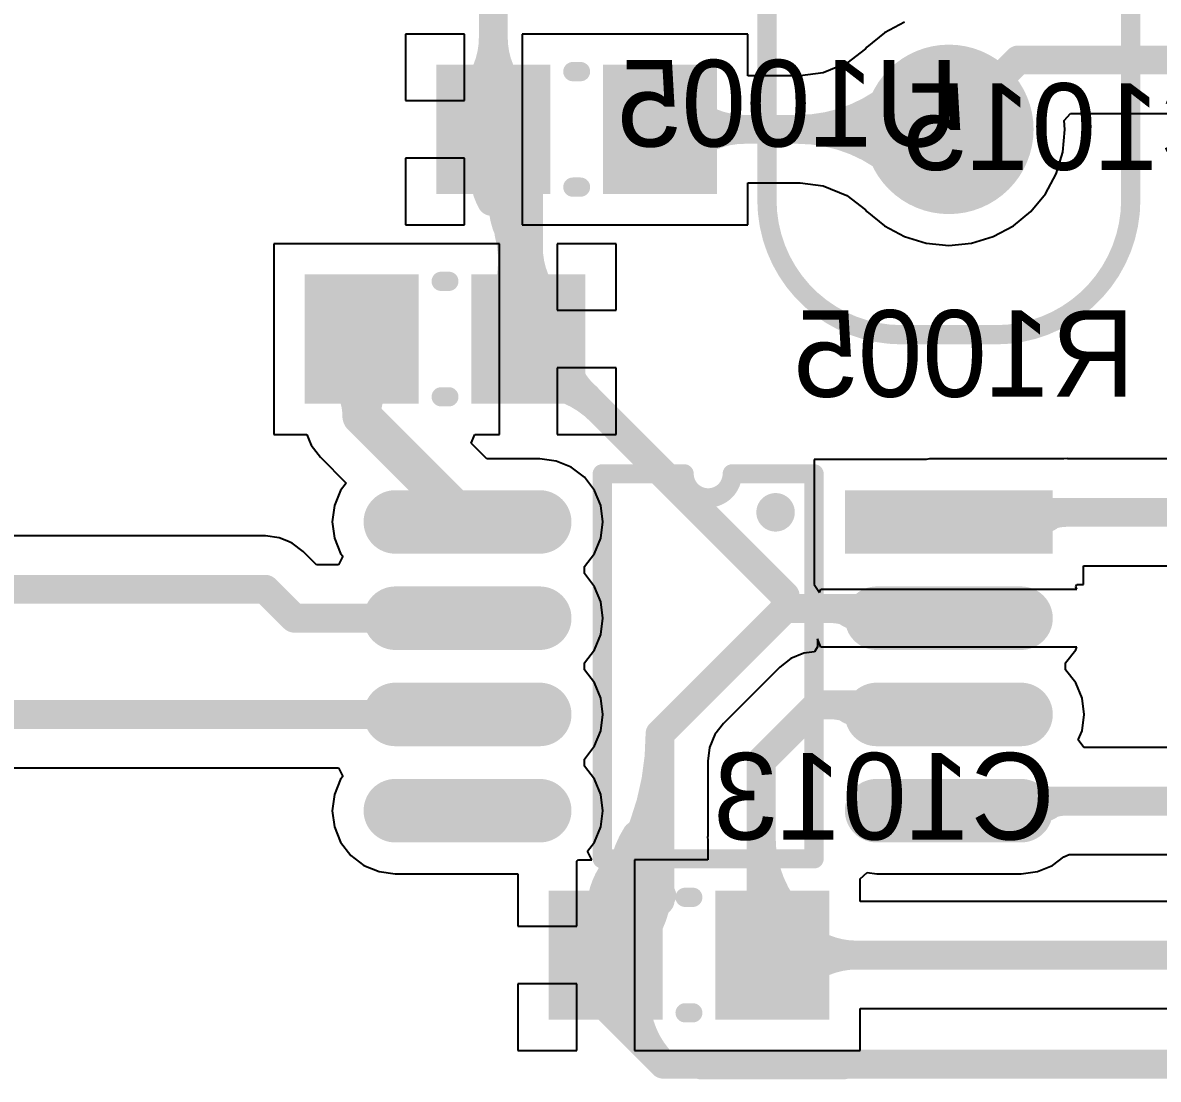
# Model space of a CAD drawing. Extents: x 41 to 201, y 4 to 127.
# Drawn here: x 94.21 to 109.19, y 25.41 to 39.35 of the extents above; entities that cross this region are included whole.
import ezdxf

# ---------------------------------------------------------------- set-up
doc = ezdxf.new("R2010")
doc.units = 0
doc.layers.get('0').update_dxf_attribs({"linetype": 'CONTINUOUS'})
for name, color, linetype in [('BOTTOMLAYER', 5, 'CONTINUOUS'), ('BOTTOMOVERLAY', 54, 'CONTINUOUS'), ('BOTTOMPASTE', 16, 'CONTINUOUS'), ('BOTTOMSOLDER', 6, 'CONTINUOUS'), ('MULTILAYER', 9, 'CONTINUOUS'), ('TOPLAYER', 1, 'CONTINUOUS'), ('TOPOVERLAY', 2, 'CONTINUOUS'), ('TOPSOLDER', 216, 'CONTINUOUS')]:
    doc.layers.add(name, color=color, linetype=linetype)

# ---------------------------------------------------------------- blocks, each defined once
blk = doc.blocks.new('HC49_US_THT_7')
at = {"layer": 'BOTTOMLAYER', "const_width": 1.016}
blk.add_lwpolyline([(1.932, 0, 1), (2.948, 0, 1)], format="xyb", close=True, dxfattribs=at)
at = {"layer": 'BOTTOMLAYER'}
blk.add_solid([(-3.456, -1.016), (-1.424, -1.016), (-3.456, 1.016), (-1.424, 1.016)], dxfattribs=at)
at = {"layer": 'BOTTOMSOLDER', "const_width": 1.118}
blk.add_lwpolyline([(1.881, 0, 1), (2.999, 0, 1)], format="xyb", close=True, dxfattribs=at)
at = {"layer": 'BOTTOMSOLDER'}
blk.add_solid([(-3.558, -1.118), (-1.322, -1.118), (-3.558, 1.118), (-1.322, 1.118)], dxfattribs=at)
at = {"layer": 'MULTILAYER', "const_width": 1.016}
blk.add_lwpolyline([(1.932, 0, 1), (2.948, 0, 1)], format="xyb", close=True, dxfattribs=at)
at = {"layer": 'MULTILAYER'}
blk.add_solid([(-3.456, -1.016), (-1.424, -1.016), (-3.456, 1.016), (-1.424, 1.016)], dxfattribs=at)
at = {"layer": 'TOPLAYER', "const_width": 1.016}
blk.add_lwpolyline([(1.932, 0, 1), (2.948, 0, 1)], format="xyb", close=True, dxfattribs=at)
at = {"layer": 'TOPLAYER'}
blk.add_solid([(-3.456, -1.016), (-1.424, -1.016), (-3.456, 1.016), (-1.424, 1.016)], dxfattribs=at)
at = {"layer": 'TOPOVERLAY', "const_width": 0.254}
for points in [[(-5.15, 0.622, -0.414214), (-3.372, 2.4)], [(3.372, 2.4, -0.414214), (5.15, 0.622)], [(-3.372, -2.4, -0.414214), (-5.15, -0.622)], [(5.15, -0.622, -0.414214), (3.372, -2.4)]]:
    blk.add_lwpolyline(points, format="xyb", dxfattribs=at)
for points in [[(3.372, 2.4), (-3.372, 2.4)], [(-5.15, -0.622), (-5.15, 0.622)], [(5.15, -0.622), (5.15, 0.622)], [(3.372, -2.4), (-3.372, -2.4)]]:
    blk.add_lwpolyline(points, dxfattribs=at)
at = {"layer": 'TOPOVERLAY', "const_width": 0.127}
for points in [[(-3.435, 2.4, 1), (-3.308, 2.4, 1)], [(-3.435, 2.4, 1), (-3.308, 2.4, 1)], [(3.308, 2.4, 1), (3.435, 2.4, 1)], [(3.308, 2.4, 1), (3.435, 2.4, 1)], [(-5.213, 0.622, 1), (-5.086, 0.622, 1)], [(-5.213, 0.622, 1), (-5.086, 0.622, 1)], [(5.086, 0.622, 1), (5.213, 0.622, 1)], [(5.086, 0.622, 1), (5.213, 0.622, 1)], [(-5.213, -0.622, 1), (-5.086, -0.622, 1)], [(-5.213, -0.622, 1), (-5.086, -0.622, 1)], [(5.086, -0.622, 1), (5.213, -0.622, 1)], [(5.086, -0.622, 1), (5.213, -0.622, 1)], [(-3.435, -2.4, 1), (-3.308, -2.4, 1)], [(-3.435, -2.4, 1), (-3.308, -2.4, 1)], [(3.308, -2.4, 1), (3.435, -2.4, 1)], [(3.308, -2.4, 1), (3.435, -2.4, 1)]]:
    blk.add_lwpolyline(points, format="xyb", close=True, dxfattribs=at)
at = {"layer": 'TOPSOLDER', "const_width": 1.118}
blk.add_lwpolyline([(1.881, 0, 1), (2.999, 0, 1)], format="xyb", close=True, dxfattribs=at)
at = {"layer": 'TOPSOLDER'}
blk.add_solid([(-3.558, -1.118), (-1.322, -1.118), (-3.558, 1.118), (-1.322, 1.118)], dxfattribs=at)
blk = doc.blocks.new('0805C_B_22')
at = {"layer": 'BOTTOMLAYER'}
for points in [[(-0.45, -0.75), (-0.45, 0.75), (-1.75, -0.75), (-1.75, 0.75)], [(1.75, -0.75), (1.75, 0.75), (0.45, -0.75), (0.45, 0.75)]]:
    blk.add_solid(points, dxfattribs=at)
at = {"layer": 'BOTTOMOVERLAY', "const_width": 0.254}
for points in [[(0.051, 0.762), (-0.051, 0.762)], [(0.051, -0.762), (-0.051, -0.762)]]:
    blk.add_lwpolyline(points, dxfattribs=at)
at = {"layer": 'BOTTOMOVERLAY', "const_width": 0.127}
for points in [[(-0.114, 0.762, 1), (0.013, 0.762, 1)], [(-0.013, 0.762, 1), (0.114, 0.762, 1)], [(-0.114, -0.762, 1), (0.013, -0.762, 1)], [(-0.013, -0.762, 1), (0.114, -0.762, 1)]]:
    blk.add_lwpolyline(points, format="xyb", close=True, dxfattribs=at)
at = {"layer": 'BOTTOMPASTE'}
for points in [[(-0.45, -0.75), (-0.45, 0.75), (-1.75, -0.75), (-1.75, 0.75)], [(1.75, -0.75), (1.75, 0.75), (0.45, -0.75), (0.45, 0.75)]]:
    blk.add_solid(points, dxfattribs=at)
at = {"layer": 'BOTTOMSOLDER'}
for points in [[(-0.348, -0.852), (-0.348, 0.852), (-1.852, -0.852), (-1.852, 0.852)], [(1.852, -0.852), (1.852, 0.852), (0.348, -0.852), (0.348, 0.852)]]:
    blk.add_solid(points, dxfattribs=at)
blk = doc.blocks.new('SOIC08_150_50__B_23')
at = {"layer": 'BOTTOMLAYER', "const_width": 0.635}
for points in [[(-3.81, 5.3975), (-3.81, 7.3025)], [(-2.54, 5.3975), (-2.54, 7.3025)], [(-1.27, 5.3975), (-1.27, 7.3025)], [(0, 5.3975), (0, 7.3025)], [(-3.81, 0.9525), (-3.81, -0.9525)], [(-2.54, 0.9525), (-2.54, -0.9525)], [(-1.27, 0.9525), (-1.27, -0.9525)]]:
    blk.add_lwpolyline(points, dxfattribs=at)
at = {"layer": 'BOTTOMLAYER', "const_width": 0.3175}
for points in [[(-3.96875, 7.3025, 1), (-3.65125, 7.3025, 1)], [(-2.69875, 7.3025, 1), (-2.38125, 7.3025, 1)], [(-1.42875, 7.3025, 1), (-1.11125, 7.3025, 1)], [(-0.15875, 7.3025, 1), (0.15875, 7.3025, 1)], [(-3.96875, 5.3975, 1), (-3.65125, 5.3975, 1)], [(-2.69875, 5.3975, 1), (-2.38125, 5.3975, 1)], [(-1.42875, 5.3975, 1), (-1.11125, 5.3975, 1)], [(-0.15875, 5.3975, 1), (0.15875, 5.3975, 1)], [(-3.96875, 0.9525, 1), (-3.65125, 0.9525, 1)], [(-2.69875, 0.9525, 1), (-2.38125, 0.9525, 1)], [(-1.42875, 0.9525, 1), (-1.11125, 0.9525, 1)], [(-3.96875, -0.9525, 1), (-3.65125, -0.9525, 1)], [(-2.69875, -0.9525, 1), (-2.38125, -0.9525, 1)], [(-1.42875, -0.9525, 1), (-1.11125, -0.9525, 1)]]:
    blk.add_lwpolyline(points, format="xyb", close=True, dxfattribs=at)
at = {"layer": 'BOTTOMLAYER'}
blk.add_solid([(0.3175, -1.27), (0.3175, 1.27), (-0.3175, -1.27), (-0.3175, 1.27)], dxfattribs=at)
at = {"layer": 'BOTTOMOVERLAY', "const_width": 0.254}
for points in [[(-4.445, 4.572), (-4.445, 1.778)], [(-4.445, 4.572), (0.635, 4.572)], [(0.635, 4.572), (0.635, 3.4925)], [(0.635, 2.8575), (0.635, 1.778)], [(-4.445, 1.778), (0.635, 1.778)]]:
    blk.add_lwpolyline(points, dxfattribs=at)
at = {"layer": 'BOTTOMOVERLAY'}
for points, const_width in [([(-4.5085, 4.572, 1), (-4.3815, 4.572, 1)], 0.127), ([(-4.5085, 4.572, 1), (-4.3815, 4.572, 1)], 0.127), ([(0.5715, 4.572, 1), (0.6985, 4.572, 1)], 0.127), ([(0.5715, 4.572, 1), (0.6985, 4.572, 1)], 0.127), ([(0.5715, 3.4925, 1), (0.6985, 3.4925, 1)], 0.127), ([(0.5715, 3.4925, 1), (0.6985, 3.4925, 1)], 0.127), ([(0.5715, 2.8575, 1), (0.6985, 2.8575, 1)], 0.127), ([(0.5715, 2.8575, 1), (0.6985, 2.8575, 1)], 0.127), ([(0.254, 2.286, 1), (0, 2.286, 1)], 0.254), ([(-0.0635, 2.286, 1), (0.0635, 2.286, 1)], 0.127), ([(0.1905, 2.286, 1), (0.3175, 2.286, 1)], 0.127), ([(-4.5085, 1.778, 1), (-4.3815, 1.778, 1)], 0.127), ([(-4.5085, 1.778, 1), (-4.3815, 1.778, 1)], 0.127), ([(0.5715, 1.778, 1), (0.6985, 1.778, 1)], 0.127), ([(0.5715, 1.778, 1), (0.6985, 1.778, 1)], 0.127)]:
    blk.add_lwpolyline(points, format="xyb", close=True, dxfattribs=dict(at, const_width=const_width))
at = {"layer": 'BOTTOMOVERLAY', "const_width": 0.254}
blk.add_lwpolyline([(0.635, 2.8575, -1), (0.635, 3.4925)], format="xyb", dxfattribs=at)
at = {"layer": 'BOTTOMPASTE', "const_width": 0.635}
for points in [[(-3.81, 5.3975), (-3.81, 7.3025)], [(-2.54, 5.3975), (-2.54, 7.3025)], [(-1.27, 5.3975), (-1.27, 7.3025)], [(0, 5.3975), (0, 7.3025)], [(-3.81, 0.9525), (-3.81, -0.9525)], [(-2.54, 0.9525), (-2.54, -0.9525)], [(-1.27, 0.9525), (-1.27, -0.9525)]]:
    blk.add_lwpolyline(points, dxfattribs=at)
at = {"layer": 'BOTTOMPASTE', "const_width": 0.3175}
for points in [[(-3.96875, 7.3025, 1), (-3.65125, 7.3025, 1)], [(-2.69875, 7.3025, 1), (-2.38125, 7.3025, 1)], [(-1.42875, 7.3025, 1), (-1.11125, 7.3025, 1)], [(-0.15875, 7.3025, 1), (0.15875, 7.3025, 1)], [(-3.96875, 5.3975, 1), (-3.65125, 5.3975, 1)], [(-2.69875, 5.3975, 1), (-2.38125, 5.3975, 1)], [(-1.42875, 5.3975, 1), (-1.11125, 5.3975, 1)], [(-0.15875, 5.3975, 1), (0.15875, 5.3975, 1)], [(-3.96875, 0.9525, 1), (-3.65125, 0.9525, 1)], [(-2.69875, 0.9525, 1), (-2.38125, 0.9525, 1)], [(-1.42875, 0.9525, 1), (-1.11125, 0.9525, 1)], [(-3.96875, -0.9525, 1), (-3.65125, -0.9525, 1)], [(-2.69875, -0.9525, 1), (-2.38125, -0.9525, 1)], [(-1.42875, -0.9525, 1), (-1.11125, -0.9525, 1)]]:
    blk.add_lwpolyline(points, format="xyb", close=True, dxfattribs=at)
at = {"layer": 'BOTTOMPASTE'}
blk.add_solid([(0.3175, -1.27), (0.3175, 1.27), (-0.3175, -1.27), (-0.3175, 1.27)], dxfattribs=at)
at = {"layer": 'BOTTOMSOLDER', "const_width": 0.8382}
for points in [[(-3.81, 5.3975), (-3.81, 7.3025)], [(-2.54, 5.3975), (-2.54, 7.3025)], [(-1.27, 5.3975), (-1.27, 7.3025)], [(0, 5.3975), (0, 7.3025)], [(-3.81, 0.9525), (-3.81, -0.9525)], [(-2.54, 0.9525), (-2.54, -0.9525)], [(-1.27, 0.9525), (-1.27, -0.9525)]]:
    blk.add_lwpolyline(points, dxfattribs=at)
at = {"layer": 'BOTTOMSOLDER', "const_width": 0.4191}
for points in [[(-4.01955, 7.3025, 1), (-3.60045, 7.3025, 1)], [(-2.74955, 7.3025, 1), (-2.33045, 7.3025, 1)], [(-1.47955, 7.3025, 1), (-1.06045, 7.3025, 1)], [(-0.20955, 7.3025, 1), (0.20955, 7.3025, 1)], [(-4.01955, 5.3975, 1), (-3.60045, 5.3975, 1)], [(-2.74955, 5.3975, 1), (-2.33045, 5.3975, 1)], [(-1.47955, 5.3975, 1), (-1.06045, 5.3975, 1)], [(-0.20955, 5.3975, 1), (0.20955, 5.3975, 1)], [(-4.01955, 0.9525, 1), (-3.60045, 0.9525, 1)], [(-2.74955, 0.9525, 1), (-2.33045, 0.9525, 1)], [(-1.47955, 0.9525, 1), (-1.06045, 0.9525, 1)], [(-4.01955, -0.9525, 1), (-3.60045, -0.9525, 1)], [(-2.74955, -0.9525, 1), (-2.33045, -0.9525, 1)], [(-1.47955, -0.9525, 1), (-1.06045, -0.9525, 1)]]:
    blk.add_lwpolyline(points, format="xyb", close=True, dxfattribs=at)
at = {"layer": 'BOTTOMSOLDER'}
blk.add_solid([(0.4191, -1.3716), (0.4191, 1.3716), (-0.4191, -1.3716), (-0.4191, 1.3716)], dxfattribs=at)
blk = doc.blocks.new('0805C_B_24')
at = {"layer": 'BOTTOMLAYER'}
for points in [[(-0.45, -0.75), (-0.45, 0.75), (-1.75, -0.75), (-1.75, 0.75)], [(1.75, -0.75), (1.75, 0.75), (0.45, -0.75), (0.45, 0.75)]]:
    blk.add_solid(points, dxfattribs=at)
at = {"layer": 'BOTTOMOVERLAY', "const_width": 0.254}
for points in [[(-0.051, 0.762), (0.051, 0.762)], [(-0.051, -0.762), (0.051, -0.762)]]:
    blk.add_lwpolyline(points, dxfattribs=at)
at = {"layer": 'BOTTOMOVERLAY', "const_width": 0.127}
for points in [[(-0.114, 0.762, 1), (0.013, 0.762, 1)], [(-0.013, 0.762, 1), (0.114, 0.762, 1)], [(-0.114, -0.762, 1), (0.013, -0.762, 1)], [(-0.013, -0.762, 1), (0.114, -0.762, 1)]]:
    blk.add_lwpolyline(points, format="xyb", close=True, dxfattribs=at)
at = {"layer": 'BOTTOMPASTE'}
for points in [[(-0.45, -0.75), (-0.45, 0.75), (-1.75, -0.75), (-1.75, 0.75)], [(1.75, -0.75), (1.75, 0.75), (0.45, -0.75), (0.45, 0.75)]]:
    blk.add_solid(points, dxfattribs=at)
at = {"layer": 'BOTTOMSOLDER'}
for points in [[(-0.348, -0.852), (-0.348, 0.852), (-1.852, -0.852), (-1.852, 0.852)], [(1.852, -0.852), (1.852, 0.852), (0.348, -0.852), (0.348, 0.852)]]:
    blk.add_solid(points, dxfattribs=at)
blk = doc.blocks.new('0805R_B_28')
at = {"layer": 'BOTTOMLAYER'}
for points in [[(-0.45, -0.75), (-0.45, 0.75), (-1.75, -0.75), (-1.75, 0.75)], [(1.75, -0.75), (1.75, 0.75), (0.45, -0.75), (0.45, 0.75)]]:
    blk.add_solid(points, dxfattribs=at)
at = {"layer": 'BOTTOMOVERLAY', "const_width": 0.254}
for points in [[(0.051, 0.762), (-0.051, 0.762)], [(0.051, -0.762), (-0.051, -0.762)]]:
    blk.add_lwpolyline(points, dxfattribs=at)
at = {"layer": 'BOTTOMOVERLAY', "const_width": 0.127}
for points in [[(-0.114, 0.762, 1), (0.013, 0.762, 1)], [(-0.013, 0.762, 1), (0.114, 0.762, 1)], [(-0.114, -0.762, 1), (0.013, -0.762, 1)], [(-0.013, -0.762, 1), (0.114, -0.762, 1)]]:
    blk.add_lwpolyline(points, format="xyb", close=True, dxfattribs=at)
at = {"layer": 'BOTTOMPASTE'}
for points in [[(-0.45, -0.75), (-0.45, 0.75), (-1.75, -0.75), (-1.75, 0.75)], [(1.75, -0.75), (1.75, 0.75), (0.45, -0.75), (0.45, 0.75)]]:
    blk.add_solid(points, dxfattribs=at)
at = {"layer": 'BOTTOMSOLDER'}
for points in [[(-0.348, -0.852), (-0.348, 0.852), (-1.852, -0.852), (-1.852, 0.852)], [(1.852, -0.852), (1.852, 0.852), (0.348, -0.852), (0.348, 0.852)]]:
    blk.add_solid(points, dxfattribs=at)

msp = doc.modelspace()

# ---------------------------------------------------------------- linework, layer by layer
at = {"layer": 'BOTTOMLAYER'}
for p, q in [((105.84, 39.361), (105.575, 39.219)), ((100.035, 39.204), (99.258, 39.204)), ((99.258, 39.204), (99.258, 38.327)), ((100.035, 38.327), (100.035, 39.204)), ((103.774, 39.204), (100.797, 39.204)), ((100.797, 39.204), (100.797, 37.946)), ((103.774, 38.651), (103.774, 39.204)), ((105.575, 39.219), (105.343, 39.029)), ((105.327, 39.009), (105.079, 38.819)), ((105.343, 39.029), (105.327, 39.009)), ((105.079, 38.819), (104.768, 38.69)), ((104.768, 38.69), (104.466, 38.651)), ((104.433, 38.651), (103.774, 38.651)), ((104.462, 38.651), (104.433, 38.653)), ((104.433, 38.653), (104.433, 38.651)), ((104.466, 38.651), (104.462, 38.651)), ((99.258, 38.327), (100.035, 38.327)), ((107.946, 38.063), (108.031, 38.157)), ((107.957, 37.946), (107.946, 38.063)), ((108.031, 38.157), (113.198, 38.157)), ((100.797, 37.946), (100.797, 36.688)), ((107.928, 37.647), (107.957, 37.946)), ((107.841, 37.36), (107.928, 37.647)), ((100.035, 37.565), (99.258, 37.565)), ((99.258, 37.565), (99.258, 36.688)), ((100.035, 36.688), (100.035, 37.565)), ((107.699, 37.095), (107.841, 37.36)), ((103.774, 36.688), (103.774, 37.241)), ((103.774, 37.241), (104.433, 37.241)), ((104.433, 37.241), (104.433, 37.239)), ((104.433, 37.239), (104.462, 37.241)), ((104.462, 37.241), (104.466, 37.241)), ((104.466, 37.241), (104.768, 37.202)), ((104.768, 37.202), (105.079, 37.073)), ((105.079, 37.073), (105.327, 36.883)), ((107.509, 36.863), (107.699, 37.095)), ((105.327, 36.883), (105.343, 36.863)), ((105.343, 36.863), (105.575, 36.673)), ((107.277, 36.673), (107.509, 36.863)), ((99.258, 36.688), (100.035, 36.688)), ((100.797, 36.688), (103.774, 36.688)), ((105.575, 36.673), (105.84, 36.531)), ((107.012, 36.531), (107.277, 36.673)), ((100.498, 36.437), (97.521, 36.437)), ((97.521, 36.437), (97.521, 33.921)), ((100.498, 35.179), (100.498, 36.437)), ((102.037, 36.437), (101.26, 36.437)), ((101.26, 36.437), (101.26, 35.56)), ((102.037, 35.56), (102.037, 36.437)), ((105.84, 36.531), (106.127, 36.444)), ((106.127, 36.444), (106.426, 36.415)), ((106.426, 36.415), (106.725, 36.444)), ((106.725, 36.444), (107.012, 36.531)), ((101.26, 35.56), (102.037, 35.56)), ((100.498, 33.921), (100.498, 35.179)), ((102.037, 34.798), (101.26, 34.798)), ((101.26, 34.798), (101.26, 33.921)), ((102.037, 33.921), (102.037, 34.798)), ((97.521, 33.921), (97.954, 33.921)), ((97.954, 33.921), (97.991, 33.833)), ((100.125, 33.804), (100.174, 33.921)), ((100.174, 33.921), (100.498, 33.921)), ((101.26, 33.921), (102.037, 33.921)), ((97.991, 33.833), (98.013, 33.779)), ((98.013, 33.779), (98.136, 33.62)), ((100.33, 33.599), (100.125, 33.804)), ((98.136, 33.62), (98.476, 33.279)), ((101.028, 33.599), (100.33, 33.599)), ((101.244, 33.57), (101.028, 33.599)), ((101.445, 33.487), (101.244, 33.57)), ((106.126, 33.592), (104.648, 33.592)), ((104.648, 33.592), (104.648, 31.941)), ((106.172, 33.598), (106.126, 33.592)), ((107.943, 33.598), (106.172, 33.598)), ((107.992, 33.604), (107.943, 33.598)), ((107.992, 33.598), (107.992, 33.604)), ((110.363, 33.598), (107.992, 33.598)), ((101.617, 33.355), (101.445, 33.487)), ((98.476, 33.279), (98.402, 33.182)), ((101.75, 33.182), (101.617, 33.355)), ((98.402, 33.182), (98.319, 32.981)), ((101.833, 32.981), (101.75, 33.182)), ((98.319, 32.981), (98.291, 32.766)), ((101.861, 32.766), (101.833, 32.981)), ((98.291, 32.766), (98.319, 32.551)), ((101.833, 32.551), (101.861, 32.766)), ((97.409, 32.582), (91.777, 32.582)), ((97.591, 32.558), (97.409, 32.582)), ((97.691, 32.516), (97.591, 32.558)), ((97.761, 32.487), (97.691, 32.516)), ((98.319, 32.551), (98.402, 32.35)), ((101.75, 32.35), (101.833, 32.551)), ((97.907, 32.375), (97.761, 32.487)), ((98.082, 32.201), (97.907, 32.375)), ((98.429, 32.314), (98.373, 32.201)), ((98.402, 32.35), (98.429, 32.314)), ((101.617, 32.177), (101.75, 32.35)), ((98.373, 32.201), (98.082, 32.201)), ((101.617, 32.085), (101.617, 32.177)), ((101.75, 31.912), (101.617, 32.085)), ((108.204, 31.941), (108.204, 32.188)), ((108.204, 32.188), (110.071, 32.188)), ((101.833, 31.711), (101.75, 31.912)), ((104.648, 31.941), (104.65, 31.941)), ((104.65, 31.941), (104.72, 31.835)), ((108.1, 31.912), (108.113, 31.941)), ((108.114, 31.877), (108.1, 31.912)), ((108.113, 31.941), (108.204, 31.941)), ((104.72, 31.835), (104.738, 31.877)), ((104.738, 31.877), (108.114, 31.877)), ((101.861, 31.496), (101.833, 31.711)), ((101.833, 31.281), (101.861, 31.496)), ((101.75, 31.08), (101.833, 31.281)), ((104.738, 31.115), (104.693, 31.222)), ((104.693, 31.222), (104.693, 31.12)), ((101.617, 30.907), (101.75, 31.08)), ((104.511, 31.034), (104.341, 30.963)), ((104.655, 31.052), (104.511, 31.034)), ((104.693, 31.12), (104.655, 31.052)), ((108.114, 31.115), (104.738, 31.115)), ((107.967, 30.907), (108.1, 31.08)), ((108.1, 31.08), (108.114, 31.115)), ((101.617, 30.815), (101.617, 30.907)), ((104.341, 30.963), (104.195, 30.851)), ((107.967, 30.815), (107.967, 30.907)), ((101.75, 30.642), (101.617, 30.815)), ((104.195, 30.851), (103.451, 30.107)), ((108.1, 30.642), (107.967, 30.815)), ((101.833, 30.441), (101.75, 30.642)), ((108.183, 30.441), (108.1, 30.642)), ((101.861, 30.226), (101.833, 30.441)), ((108.211, 30.226), (108.183, 30.441)), ((101.833, 30.011), (101.861, 30.226)), ((108.183, 30.011), (108.211, 30.226)), ((101.75, 29.81), (101.833, 30.011)), ((103.451, 30.107), (103.339, 29.961)), ((108.134, 29.893), (108.183, 30.011)), ((103.339, 29.961), (103.269, 29.791)), ((108.205, 29.788), (108.134, 29.893)), ((101.617, 29.637), (101.75, 29.81)), ((103.269, 29.791), (103.245, 29.609)), ((115.659, 29.788), (108.205, 29.788)), ((91.348, 29.521), (98.373, 29.521)), ((98.373, 29.521), (98.429, 29.408)), ((101.617, 29.545), (101.617, 29.637)), ((101.75, 29.372), (101.617, 29.545)), ((103.245, 29.609), (103.245, 28.616)), ((98.402, 29.372), (98.319, 29.171)), ((98.429, 29.408), (98.402, 29.372)), ((101.833, 29.171), (101.75, 29.372)), ((98.319, 29.171), (98.291, 28.956)), ((101.861, 28.956), (101.833, 29.171)), ((98.291, 28.956), (98.319, 28.741)), ((101.833, 28.741), (101.861, 28.956)), ((98.319, 28.741), (98.402, 28.54)), ((101.75, 28.54), (101.833, 28.741)), ((103.245, 28.616), (103.24, 28.616)), ((103.24, 28.616), (103.245, 28.564)), ((98.402, 28.54), (98.535, 28.367)), ((101.66, 28.423), (101.75, 28.54)), ((103.245, 28.564), (103.245, 28.309)), ((98.535, 28.367), (98.707, 28.235)), ((101.716, 28.309), (101.66, 28.423)), ((107.795, 28.235), (107.943, 28.349)), ((107.943, 28.349), (108.015, 28.378)), ((108.015, 28.378), (115.951, 28.378)), ((98.707, 28.235), (98.908, 28.152)), ((101.516, 28.289), (101.541, 28.309)), ((101.516, 27.432), (101.516, 28.289)), ((101.541, 28.309), (101.716, 28.309)), ((103.245, 28.309), (102.278, 28.309)), ((102.278, 28.309), (102.278, 27.051)), ((107.594, 28.152), (107.795, 28.235)), ((98.908, 28.152), (99.123, 28.123)), ((99.123, 28.123), (100.739, 28.123)), ((100.739, 28.123), (100.739, 27.432)), ((105.255, 28.056), (105.35, 28.14)), ((105.255, 27.756), (105.255, 28.056)), ((105.35, 28.14), (105.474, 28.123)), ((105.474, 28.123), (107.379, 28.123)), ((107.379, 28.123), (107.594, 28.152)), ((120.739, 27.756), (105.255, 27.756)), ((100.739, 27.432), (101.516, 27.432)), ((102.278, 27.051), (102.278, 25.793)), ((101.516, 26.67), (100.739, 26.67)), ((100.739, 26.67), (100.739, 25.793)), ((101.516, 25.793), (101.516, 26.67)), ((105.255, 25.793), (105.255, 26.346)), ((105.255, 26.346), (121.031, 26.346)), ((100.739, 25.793), (101.516, 25.793)), ((102.278, 25.793), (105.255, 25.793))]:
    msp.add_line(p, q, dxfattribs=at)
for points, const_width in [([(100.416, 37.946), (100.416, 42.826)], 0.381), ([(106.426, 37.946), (107.342, 38.862)], 0.381), ([(107.342, 38.862), (114.626, 38.862)], 0.381), ([(100.416, 37.946), (100.879, 37.483)], 0.381), ([(102.616, 37.946), (106.426, 37.946)], 0.381), ([(100.879, 35.179), (100.879, 37.483)], 0.381), ([(98.679, 34.163), (98.679, 35.179)], 0.508), ([(100.879, 35.179), (104.267, 31.791)], 0.381), ([(98.679, 34.163), (100.076, 32.766)], 0.508), ([(106.172, 32.893), (110.363, 32.893)], 0.381), ([(91.485, 31.877), (97.409, 31.877)], 0.381), ([(97.409, 31.877), (97.79, 31.496)], 0.381), ([(104.267, 31.623), (104.267, 31.791)], 0.381), ([(102.616, 29.972), (104.267, 31.623)], 0.381), ([(104.267, 31.623), (106.172, 31.623)], 0.381), ([(97.79, 31.496), (100.076, 31.496)], 0.381), ([(91.104, 30.226), (100.076, 30.226)], 0.381), ([(103.95, 29.609), (104.693, 30.353)], 0.381), ([(104.693, 30.353), (106.172, 30.353)], 0.381), ([(102.616, 27.77), (102.616, 29.972)], 0.381), ([(103.95, 27.199), (103.95, 29.609)], 0.381), ([(106.172, 29.083), (115.951, 29.083)], 0.381), ([(102.044, 27.199), (102.616, 27.77)], 0.381), ([(101.897, 26.373), (101.897, 27.051)], 0.381), ([(104.097, 27.051), (121.031, 27.051)], 0.381), ([(101.897, 26.373), (102.659, 25.611)], 0.381), ([(102.659, 25.611), (103.149, 25.611)], 0.381), ([(103.149, 25.611), (103.158, 25.602)], 0.381), ([(103.158, 25.602), (105.036, 25.602)], 0.381), ([(105.036, 25.602), (105.045, 25.611)], 0.381), ([(105.045, 25.611), (121.207, 25.611)], 0.381)]:
    msp.add_lwpolyline(points, dxfattribs=dict(at, const_width=const_width))
for points, const_width in [([(100.416, 39.155, -0.198912), (100.091, 38.371)], 0.381), ([(100.416, 39.155, -0.198912), (100.091, 38.371)], 0.381), ([(100.741, 38.371, -0.198912), (100.416, 39.155)], 0.381), ([(100.741, 38.371, -0.198912), (100.416, 39.155)], 0.381), ([(105.842, 38.53, -0.198912), (104.433, 37.946)], 0.381), ([(103.725, 37.946, -0.198912), (102.941, 38.271)], 0.381), ([(103.725, 37.946, -0.198912), (102.941, 38.271)], 0.381), ([(106.112, 38.26, -0.198912), (105.353, 37.946)], 0.381), ([(102.941, 37.621, -0.198912), (103.725, 37.946)], 0.381), ([(102.941, 37.621, -0.198912), (103.725, 37.946)], 0.381), ([(104.433, 37.946, -0.198912), (105.842, 37.362)], 0.381), ([(105.353, 37.946, -0.198912), (106.112, 37.632)], 0.381), ([(100.395, 36.996, -0.322442), (100.475, 37.794)], 0.381), ([(100.36, 37.79, -0.198912), (100.879, 36.539)], 0.381), ([(100.36, 37.79, -0.198912), (100.879, 36.539)], 0.381), ([(100.797, 37.035, -0.276803), (100.806, 37.603)], 0.381), ([(100.091, 37.521, -0.198912), (100.879, 35.619)], 0.381), ([(100.091, 37.521, -0.198912), (100.879, 35.619)], 0.381), ([(100.659, 36.537, -0.322442), (100.76, 37.542)], 0.381), ([(100.309, 37.399, -0.205762), (100.797, 37.035)], 0.381), ([(100.622, 36.578, -0.198912), (100.481, 35.509)], 0.381), ([(100.879, 36.388, -0.198912), (100.554, 35.604)], 0.381), ([(100.879, 36.388, -0.198912), (100.554, 35.604)], 0.381), ([(101.204, 35.604, -0.198912), (100.879, 36.388)], 0.381), ([(101.204, 35.604, -0.198912), (100.879, 36.388)], 0.381), ([(101.109, 35.677, -0.198912), (100.732, 36.168)], 0.381), ([(101.65, 34.413, -0.264697), (100.955, 35.1)], 0.381), ([(101.593, 34.465, -0.198912), (101.338, 35.079)], 0.381), ([(101.593, 34.465, -0.198912), (101.338, 35.079)], 0.381), ([(98.408, 34.791, -0.206913), (98.679, 34.163)], 0.508), ([(98.408, 34.791, -0.206913), (98.679, 34.163)], 0.508), ([(98.679, 34.163, -0.206913), (98.95, 34.791)], 0.508), ([(98.679, 34.163, -0.206913), (98.95, 34.791)], 0.508), ([(100.879, 34.62, -0.198912), (101.834, 34.224)], 0.381), ([(100.879, 34.62, -0.198912), (101.834, 34.224)], 0.381), ([(107.739, 32.832, -0.323738), (107.463, 32.861)], 0.381), ([(107.468, 32.676, -0.198912), (107.992, 32.893)], 0.381), ([(107.468, 32.676, -0.198912), (107.992, 32.893)], 0.381), ([(104.86, 31.623, -0.198912), (105.384, 31.406)], 0.381), ([(104.86, 31.623, -0.198912), (105.384, 31.406)], 0.381), ([(105.389, 31.591, -0.323738), (105.113, 31.562)], 0.381), ([(104.86, 30.353, -0.198912), (105.384, 30.136)], 0.381), ([(104.86, 30.353, -0.198912), (105.384, 30.136)], 0.381), ([(105.389, 30.321, -0.323738), (105.113, 30.292)], 0.381), ([(102.616, 29.972, -0.200496), (101.574, 27.478)], 0.381), ([(102.616, 29.972, -0.200496), (101.574, 27.478)], 0.381), ([(102.616, 29.06, -0.200496), (101.842, 27.207)], 0.381), ([(102.616, 29.06, -0.200496), (101.842, 27.207)], 0.381), ([(107.739, 29.022, -0.323738), (107.463, 29.051)], 0.381), ([(107.468, 28.866, -0.198912), (107.992, 29.083)], 0.381), ([(107.468, 28.866, -0.198912), (107.992, 29.083)], 0.381), ([(102.291, 27.388, -0.284037), (102.305, 28.631)], 0.381), ([(104.422, 27.476, -0.198912), (103.95, 28.616)], 0.381), ([(104.422, 27.476, -0.198912), (103.95, 28.616)], 0.381), ([(102.342, 27.267, -0.198912), (102.485, 28.305)], 0.381), ([(102.616, 28.148, -0.200496), (102.11, 26.936)], 0.381), ([(102.616, 28.148, -0.200496), (102.11, 26.936)], 0.381), ([(102.3, 27.989, -0.198912), (101.781, 27.596)], 0.381), ([(101.964, 27.192, -0.284037), (101.975, 28.11)], 0.381), ([(102.638, 27.838, -0.342776), (102.024, 27.593)], 0.381), ([(103.95, 27.904, -0.198912), (103.772, 27.476)], 0.381), ([(103.95, 27.904, -0.198912), (103.772, 27.476)], 0.381), ([(102.616, 27.77, -0.26111), (102.005, 27.598)], 0.381), ([(102.616, 27.77, -0.26111), (102.005, 27.598)], 0.381), ([(102.356, 27.151, -0.198912), (102.611, 27.765)], 0.381), ([(102.356, 27.151, -0.198912), (102.611, 27.765)], 0.381), ([(105.206, 27.051, -0.198912), (104.422, 27.376)], 0.381), ([(105.206, 27.051, -0.198912), (104.422, 27.376)], 0.381), ([(102.198, 26.072, -0.270673), (101.973, 26.93)], 0.381), ([(102.198, 26.072, -0.270673), (101.973, 26.93)], 0.381), ([(104.422, 26.726, -0.198912), (105.206, 27.051)], 0.381), ([(104.422, 26.726, -0.198912), (105.206, 27.051)], 0.381), ([(102.659, 25.611, -0.270673), (102.34, 26.828)], 0.381), ([(102.659, 25.611, -0.270673), (102.34, 26.828)], 0.381)]:
    msp.add_lwpolyline(points, format="xyb", dxfattribs=dict(at, const_width=const_width))
for points, const_width in [([(100.321, 39.155, 1), (100.511, 39.155, 1)], 0.191), ([(100.321, 39.155, 1), (100.511, 39.155, 1)], 0.191), ([(100.321, 39.155, 1), (100.511, 39.155, 1)], 0.191), ([(100.321, 39.155, 1), (100.511, 39.155, 1)], 0.191), ([(107.247, 38.862, 1), (107.437, 38.862, 1)], 0.191), ([(107.247, 38.862, 1), (107.437, 38.862, 1)], 0.191), ([(105.747, 38.53, 1), (105.938, 38.53, 1)], 0.191), ([(99.996, 38.371, 1), (100.186, 38.371, 1)], 0.191), ([(99.996, 38.371, 1), (100.186, 38.371, 1)], 0.191), ([(100.646, 38.371, 1), (100.836, 38.371, 1)], 0.191), ([(100.646, 38.371, 1), (100.836, 38.371, 1)], 0.191), ([(102.846, 38.271, 1), (103.036, 38.271, 1)], 0.191), ([(102.846, 38.271, 1), (103.036, 38.271, 1)], 0.191), ([(106.016, 38.26, 1), (106.207, 38.26, 1)], 0.191), ([(100.321, 37.946, 1), (100.511, 37.946, 1)], 0.191), ([(100.321, 37.946, 1), (100.511, 37.946, 1)], 0.191), ([(102.521, 37.946, 1), (102.711, 37.946, 1)], 0.191), ([(103.63, 37.946, 1), (103.821, 37.946, 1)], 0.191), ([(103.63, 37.946, 1), (103.821, 37.946, 1)], 0.191), ([(103.63, 37.946, 1), (103.821, 37.946, 1)], 0.191), ([(103.63, 37.946, 1), (103.821, 37.946, 1)], 0.191), ([(104.338, 37.946, 1), (104.528, 37.946, 1)], 0.191), ([(104.338, 37.946, 1), (104.528, 37.946, 1)], 0.191), ([(105.258, 37.946, 1), (105.448, 37.946, 1)], 0.191), ([(105.258, 37.946, 1), (105.448, 37.946, 1)], 0.191), ([(106.331, 37.946, 1), (106.521, 37.946, 1)], 0.191), ([(106.331, 37.946, 1), (106.521, 37.946, 1)], 0.191), ([(100.265, 37.79, 1), (100.456, 37.79, 1)], 0.191), ([(100.265, 37.79, 1), (100.456, 37.79, 1)], 0.191), ([(100.38, 37.794, 1), (100.57, 37.794, 1)], 0.191), ([(100.711, 37.603, 1), (100.901, 37.603, 1)], 0.191), ([(102.846, 37.621, 1), (103.036, 37.621, 1)], 0.191), ([(102.846, 37.621, 1), (103.036, 37.621, 1)], 0.191), ([(106.016, 37.632, 1), (106.207, 37.632, 1)], 0.191), ([(99.996, 37.521, 1), (100.186, 37.521, 1)], 0.191), ([(99.996, 37.521, 1), (100.186, 37.521, 1)], 0.191), ([(100.665, 37.542, 1), (100.855, 37.542, 1)], 0.191), ([(100.784, 37.483, 1), (100.974, 37.483, 1)], 0.191), ([(100.784, 37.483, 1), (100.974, 37.483, 1)], 0.191), ([(100.214, 37.399, 1), (100.404, 37.399, 1)], 0.191), ([(105.747, 37.362, 1), (105.938, 37.362, 1)], 0.191), ([(100.299, 36.996, 1), (100.49, 36.996, 1)], 0.191), ([(100.702, 37.035, 1), (100.892, 37.035, 1)], 0.191), ([(100.702, 37.035, 1), (100.892, 37.035, 1)], 0.191), ([(100.527, 36.578, 1), (100.717, 36.578, 1)], 0.191), ([(100.564, 36.537, 1), (100.754, 36.537, 1)], 0.191), ([(100.784, 36.539, 1), (100.974, 36.539, 1)], 0.191), ([(100.784, 36.539, 1), (100.974, 36.539, 1)], 0.191), ([(100.784, 36.388, 1), (100.974, 36.388, 1)], 0.191), ([(100.784, 36.388, 1), (100.974, 36.388, 1)], 0.191), ([(100.784, 36.388, 1), (100.974, 36.388, 1)], 0.191), ([(100.784, 36.388, 1), (100.974, 36.388, 1)], 0.191), ([(100.637, 36.168, 1), (100.827, 36.168, 1)], 0.191), ([(100.784, 35.619, 1), (100.974, 35.619, 1)], 0.191), ([(100.784, 35.619, 1), (100.974, 35.619, 1)], 0.191), ([(101.013, 35.677, 1), (101.204, 35.677, 1)], 0.191), ([(100.386, 35.509, 1), (100.576, 35.509, 1)], 0.191), ([(100.459, 35.604, 1), (100.649, 35.604, 1)], 0.191), ([(100.459, 35.604, 1), (100.649, 35.604, 1)], 0.191), ([(101.109, 35.604, 1), (101.299, 35.604, 1)], 0.191), ([(101.109, 35.604, 1), (101.299, 35.604, 1)], 0.191), ([(98.552, 35.179, 1), (98.806, 35.179, 1)], 0.254), ([(100.784, 35.179, 1), (100.974, 35.179, 1)], 0.191), ([(100.784, 35.179, 1), (100.974, 35.179, 1)], 0.191), ([(100.859, 35.1, 1), (101.05, 35.1, 1)], 0.191), ([(101.243, 35.079, 1), (101.434, 35.079, 1)], 0.191), ([(101.243, 35.079, 1), (101.434, 35.079, 1)], 0.191), ([(98.281, 34.791, 1), (98.535, 34.791, 1)], 0.254), ([(98.281, 34.791, 1), (98.535, 34.791, 1)], 0.254), ([(98.823, 34.791, 1), (99.077, 34.791, 1)], 0.254), ([(98.823, 34.791, 1), (99.077, 34.791, 1)], 0.254), ([(100.784, 34.62, 1), (100.974, 34.62, 1)], 0.191), ([(100.784, 34.62, 1), (100.974, 34.62, 1)], 0.191), ([(101.497, 34.465, 1), (101.688, 34.465, 1)], 0.191), ([(101.497, 34.465, 1), (101.688, 34.465, 1)], 0.191), ([(101.555, 34.413, 1), (101.746, 34.413, 1)], 0.191), ([(98.552, 34.163, 1), (98.806, 34.163, 1)], 0.254), ([(98.552, 34.163, 1), (98.806, 34.163, 1)], 0.254), ([(98.552, 34.163, 1), (98.806, 34.163, 1)], 0.254), ([(98.552, 34.163, 1), (98.806, 34.163, 1)], 0.254), ([(98.552, 34.163, 1), (98.806, 34.163, 1)], 0.254), ([(98.552, 34.163, 1), (98.806, 34.163, 1)], 0.254), ([(101.739, 34.224, 1), (101.929, 34.224, 1)], 0.191), ([(101.739, 34.224, 1), (101.929, 34.224, 1)], 0.191), ([(99.949, 32.766, 1), (100.203, 32.766, 1)], 0.254), ([(106.077, 32.893, 1), (106.267, 32.893, 1)], 0.191), ([(107.368, 32.861, 1), (107.558, 32.861, 1)], 0.191), ([(107.644, 32.832, 1), (107.834, 32.832, 1)], 0.191), ([(107.896, 32.893, 1), (108.087, 32.893, 1)], 0.191), ([(107.896, 32.893, 1), (108.087, 32.893, 1)], 0.191), ([(107.373, 32.676, 1), (107.564, 32.676, 1)], 0.191), ([(107.373, 32.676, 1), (107.564, 32.676, 1)], 0.191), ([(97.314, 31.877, 1), (97.504, 31.877, 1)], 0.191), ([(97.314, 31.877, 1), (97.504, 31.877, 1)], 0.191), ([(104.172, 31.791, 1), (104.362, 31.791, 1)], 0.191), ([(104.172, 31.791, 1), (104.362, 31.791, 1)], 0.191), ([(104.172, 31.623, 1), (104.362, 31.623, 1)], 0.191), ([(104.172, 31.623, 1), (104.362, 31.623, 1)], 0.191), ([(104.172, 31.623, 1), (104.362, 31.623, 1)], 0.191), ([(104.765, 31.623, 1), (104.956, 31.623, 1)], 0.191), ([(104.765, 31.623, 1), (104.956, 31.623, 1)], 0.191), ([(105.294, 31.591, 1), (105.484, 31.591, 1)], 0.191), ([(106.077, 31.623, 1), (106.267, 31.623, 1)], 0.191), ([(97.695, 31.496, 1), (97.885, 31.496, 1)], 0.191), ([(97.695, 31.496, 1), (97.885, 31.496, 1)], 0.191), ([(99.981, 31.496, 1), (100.171, 31.496, 1)], 0.191), ([(105.018, 31.562, 1), (105.208, 31.562, 1)], 0.191), ([(105.288, 31.406, 1), (105.479, 31.406, 1)], 0.191), ([(105.288, 31.406, 1), (105.479, 31.406, 1)], 0.191), ([(99.981, 30.226, 1), (100.171, 30.226, 1)], 0.191), ([(104.598, 30.353, 1), (104.789, 30.353, 1)], 0.191), ([(104.598, 30.353, 1), (104.789, 30.353, 1)], 0.191), ([(104.765, 30.353, 1), (104.956, 30.353, 1)], 0.191), ([(104.765, 30.353, 1), (104.956, 30.353, 1)], 0.191), ([(105.018, 30.292, 1), (105.208, 30.292, 1)], 0.191), ([(105.294, 30.321, 1), (105.484, 30.321, 1)], 0.191), ([(106.077, 30.353, 1), (106.267, 30.353, 1)], 0.191), ([(105.288, 30.136, 1), (105.479, 30.136, 1)], 0.191), ([(105.288, 30.136, 1), (105.479, 30.136, 1)], 0.191), ([(102.521, 29.972, 1), (102.711, 29.972, 1)], 0.191), ([(102.521, 29.972, 1), (102.711, 29.972, 1)], 0.191), ([(102.521, 29.972, 1), (102.711, 29.972, 1)], 0.191), ([(102.521, 29.972, 1), (102.711, 29.972, 1)], 0.191), ([(103.854, 29.609, 1), (104.045, 29.609, 1)], 0.191), ([(103.854, 29.609, 1), (104.045, 29.609, 1)], 0.191), ([(102.521, 29.06, 1), (102.711, 29.06, 1)], 0.191), ([(102.521, 29.06, 1), (102.711, 29.06, 1)], 0.191), ([(106.077, 29.083, 1), (106.267, 29.083, 1)], 0.191), ([(107.368, 29.051, 1), (107.558, 29.051, 1)], 0.191), ([(107.896, 29.083, 1), (108.087, 29.083, 1)], 0.191), ([(107.896, 29.083, 1), (108.087, 29.083, 1)], 0.191), ([(107.644, 29.022, 1), (107.834, 29.022, 1)], 0.191), ([(107.373, 28.866, 1), (107.564, 28.866, 1)], 0.191), ([(107.373, 28.866, 1), (107.564, 28.866, 1)], 0.191), ([(102.209, 28.631, 1), (102.4, 28.631, 1)], 0.191), ([(103.854, 28.616, 1), (104.045, 28.616, 1)], 0.191), ([(103.854, 28.616, 1), (104.045, 28.616, 1)], 0.191), ([(102.389, 28.305, 1), (102.58, 28.305, 1)], 0.191), ([(102.521, 28.148, 1), (102.711, 28.148, 1)], 0.191), ([(102.521, 28.148, 1), (102.711, 28.148, 1)], 0.191), ([(101.879, 28.11, 1), (102.07, 28.11, 1)], 0.191), ([(102.204, 27.989, 1), (102.395, 27.989, 1)], 0.191), ([(102.543, 27.838, 1), (102.733, 27.838, 1)], 0.191), ([(103.854, 27.904, 1), (104.045, 27.904, 1)], 0.191), ([(103.854, 27.904, 1), (104.045, 27.904, 1)], 0.191), ([(102.515, 27.765, 1), (102.706, 27.765, 1)], 0.191), ([(102.515, 27.765, 1), (102.706, 27.765, 1)], 0.191), ([(102.521, 27.77, 1), (102.711, 27.77, 1)], 0.191), ([(102.521, 27.77, 1), (102.711, 27.77, 1)], 0.191), ([(102.521, 27.77, 1), (102.711, 27.77, 1)], 0.191), ([(102.521, 27.77, 1), (102.711, 27.77, 1)], 0.191), ([(101.686, 27.596, 1), (101.876, 27.596, 1)], 0.191), ([(101.909, 27.598, 1), (102.1, 27.598, 1)], 0.191), ([(101.909, 27.598, 1), (102.1, 27.598, 1)], 0.191), ([(101.929, 27.593, 1), (102.119, 27.593, 1)], 0.191), ([(101.479, 27.478, 1), (101.669, 27.478, 1)], 0.191), ([(101.479, 27.478, 1), (101.669, 27.478, 1)], 0.191), ([(102.195, 27.388, 1), (102.386, 27.388, 1)], 0.191), ([(103.677, 27.476, 1), (103.867, 27.476, 1)], 0.191), ([(103.677, 27.476, 1), (103.867, 27.476, 1)], 0.191), ([(104.327, 27.476, 1), (104.517, 27.476, 1)], 0.191), ([(104.327, 27.476, 1), (104.517, 27.476, 1)], 0.191), ([(102.246, 27.267, 1), (102.437, 27.267, 1)], 0.191), ([(104.327, 27.376, 1), (104.517, 27.376, 1)], 0.191), ([(104.327, 27.376, 1), (104.517, 27.376, 1)], 0.191), ([(101.747, 27.207, 1), (101.937, 27.207, 1)], 0.191), ([(101.747, 27.207, 1), (101.937, 27.207, 1)], 0.191), ([(101.869, 27.192, 1), (102.059, 27.192, 1)], 0.191), ([(101.949, 27.199, 1), (102.14, 27.199, 1)], 0.191), ([(102.261, 27.151, 1), (102.452, 27.151, 1)], 0.191), ([(102.261, 27.151, 1), (102.452, 27.151, 1)], 0.191), ([(103.854, 27.199, 1), (104.045, 27.199, 1)], 0.191), ([(101.802, 27.051, 1), (101.992, 27.051, 1)], 0.191), ([(101.877, 26.93, 1), (102.068, 26.93, 1)], 0.191), ([(101.877, 26.93, 1), (102.068, 26.93, 1)], 0.191), ([(102.014, 26.936, 1), (102.205, 26.936, 1)], 0.191), ([(102.014, 26.936, 1), (102.205, 26.936, 1)], 0.191), ([(104.002, 27.051, 1), (104.192, 27.051, 1)], 0.191), ([(105.111, 27.051, 1), (105.302, 27.051, 1)], 0.191), ([(105.111, 27.051, 1), (105.302, 27.051, 1)], 0.191), ([(105.111, 27.051, 1), (105.302, 27.051, 1)], 0.191), ([(105.111, 27.051, 1), (105.302, 27.051, 1)], 0.191), ([(102.244, 26.828, 1), (102.435, 26.828, 1)], 0.191), ([(102.244, 26.828, 1), (102.435, 26.828, 1)], 0.191), ([(104.327, 26.726, 1), (104.517, 26.726, 1)], 0.191), ([(104.327, 26.726, 1), (104.517, 26.726, 1)], 0.191), ([(101.802, 26.373, 1), (101.992, 26.373, 1)], 0.191), ([(101.802, 26.373, 1), (101.992, 26.373, 1)], 0.191), ([(102.103, 26.072, 1), (102.293, 26.072, 1)], 0.191), ([(102.103, 26.072, 1), (102.293, 26.072, 1)], 0.191), ([(102.564, 25.611, 1), (102.754, 25.611, 1)], 0.191), ([(102.564, 25.611, 1), (102.754, 25.611, 1)], 0.191), ([(102.564, 25.611, 1), (102.754, 25.611, 1)], 0.191), ([(102.564, 25.611, 1), (102.754, 25.611, 1)], 0.191), ([(103.054, 25.611, 1), (103.244, 25.611, 1)], 0.191), ([(103.054, 25.611, 1), (103.244, 25.611, 1)], 0.191), ([(103.062, 25.602, 1), (103.253, 25.602, 1)], 0.191), ([(103.062, 25.602, 1), (103.253, 25.602, 1)], 0.191), ([(104.941, 25.602, 1), (105.132, 25.602, 1)], 0.191), ([(104.941, 25.602, 1), (105.132, 25.602, 1)], 0.191), ([(104.95, 25.611, 1), (105.14, 25.611, 1)], 0.191), ([(104.95, 25.611, 1), (105.14, 25.611, 1)], 0.191)]:
    msp.add_lwpolyline(points, format="xyb", close=True, dxfattribs=dict(at, const_width=const_width))

# ---------------------------------------------------------------- block references
for name, p, rotation in [('HC49_US_THT_7', (106.426, 40.386), 270), ('0805C_B_22', (101.516, 37.946), 180), ('0805R_B_28', (99.779, 35.179), 180), ('SOIC08_150_50__B_23', (106.426, 32.766), 90), ('0805C_B_24', (102.997, 27.051), 360)]:
    msp.add_blockref(name, p, dxfattribs=dict(rotation=rotation))

# ---------------------------------------------------------------- texts
at = {"layer": 'BOTTOMOVERLAY', "text_generation_flag": 2}
for s, p in [('U1005', (106.553, 37.719)), ('C1015', (110.322, 37.411)), ('R1005', (108.88, 34.417)), ('C1013', (107.823, 28.575))]:
    msp.add_text(s, height=1.143, rotation=360, dxfattribs=at).set_placement(p)

doc.saveas('drawing.dxf')
